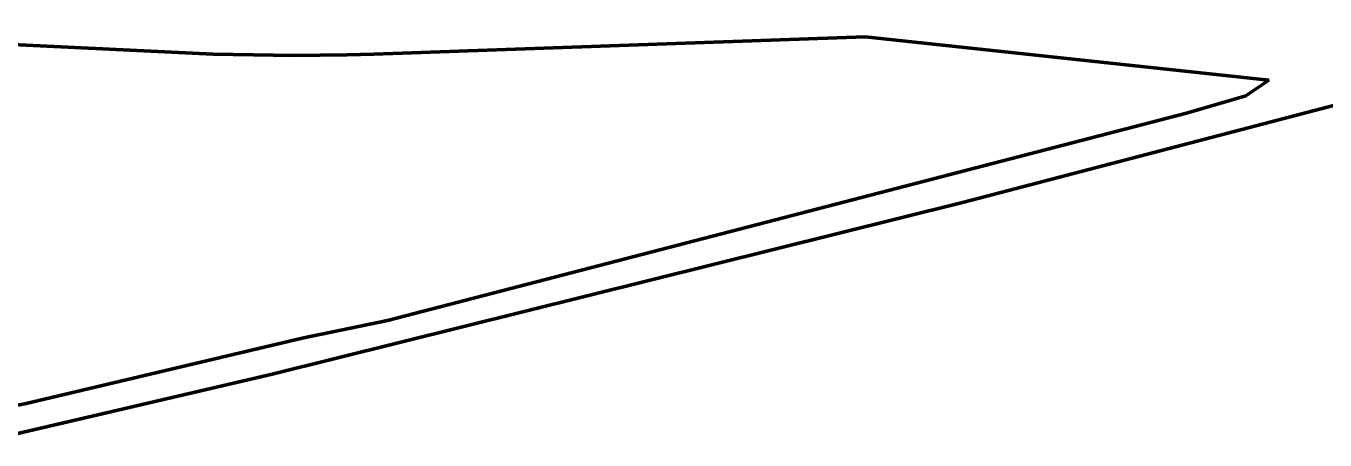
# Model space of a CAD drawing. Header units: millimetres. Extents: x 0 to 11, y 0 to 14.1.
# Drawn here: x 5.872 to 6.973, y 0.585 to 0.936 of the extents above; entities that cross this region are included whole.
import ezdxf

# ---------------------------------------------------------------- set-up
doc = ezdxf.new("R2010")
doc.units = ezdxf.units.MM
doc.layers.add('color#010101ff', color=7, linetype='CONTINUOUS', lineweight=100)
doc.layers.add('color#fefefeff', color=7, linetype='CONTINUOUS', lineweight=100)

msp = doc.modelspace()

# ---------------------------------------------------------------- linework, layer by layer
at = {"layer": 'color#010101ff'}
for p, q in [((5.8722, 0.9196), (5.5778, 0.9359)), ((6.5835, 0.9267), (6.1669, 0.912)), ((6.9257, 0.8899), (6.5835, 0.9267)), ((6.0308, 0.9119), (5.8722, 0.9196)), ((6.0988, 0.9109), (6.0308, 0.9119)), ((6.1442, 0.9114), (6.0988, 0.9109)), ((6.1669, 0.912), (6.1442, 0.9114)), ((7.0292, 0.8811), (6.6671, 0.7865)), ((6.9062, 0.8767), (6.9257, 0.8899)), ((6.8558, 0.862), (6.9062, 0.8767)), ((6.1785, 0.6862), (6.8558, 0.862)), ((6.6671, 0.7865), (6.0806, 0.6407)), ((6.1062, 0.6713), (6.1785, 0.6862)), ((5.8721, 0.6159), (6.1062, 0.6713)), ((6.0806, 0.6407), (5.841, 0.5848)), ((5.8178, 0.6051), (5.8721, 0.6159))]:
    msp.add_line(p, q, dxfattribs=at)
at = {"layer": 'color#fefefeff'}
for p, q in [((5.5778, 0.9359), (5.8722, 0.9196)), ((6.1669, 0.912), (6.5835, 0.9267)), ((6.5835, 0.9267), (6.9257, 0.8899)), ((5.8722, 0.9196), (6.0308, 0.9119)), ((6.0308, 0.9119), (6.0988, 0.9109)), ((6.0988, 0.9109), (6.1442, 0.9114)), ((6.1442, 0.9114), (6.1669, 0.912)), ((6.6671, 0.7865), (7.0292, 0.8811)), ((6.9257, 0.8899), (6.9062, 0.8767)), ((6.9062, 0.8767), (6.8558, 0.862)), ((6.8558, 0.862), (6.1785, 0.6862)), ((6.0806, 0.6407), (6.6671, 0.7865)), ((6.1785, 0.6862), (6.1062, 0.6713)), ((6.1062, 0.6713), (5.8721, 0.6159)), ((5.841, 0.5848), (6.0806, 0.6407)), ((5.8721, 0.6159), (5.8178, 0.6051))]:
    msp.add_line(p, q, dxfattribs=at)

doc.saveas('drawing.dxf')
